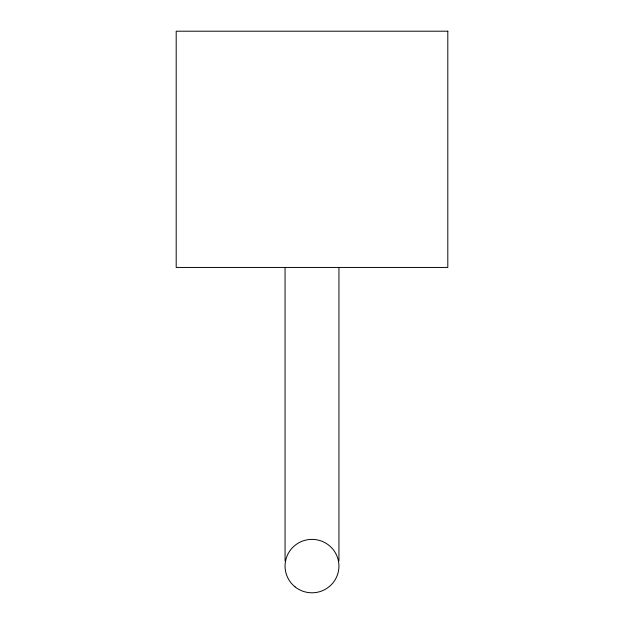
<?xml version="1.0" encoding="UTF-8"?>
<svg xmlns="http://www.w3.org/2000/svg" width="624" height="624" viewBox="0 0 624 624"><rect width="100%" height="100%" fill="white"/><g stroke="black" fill="none" stroke-linecap="round" stroke-linejoin="round"><path stroke-width="0.94" d="M338.941 267.407L338.941 560.773M285.059 267.407L285.059 560.773M447.806 31.2L176.194 31.2L176.194 267.446L447.806 267.446L447.806 31.2M295.043 586.849A26.941 26.707 0 0 0 338.606 570.266A26.941 26.707 0 0 0 302.344 541.156A26.941 26.707 0 0 0 295.043 586.849"/></g></svg>
